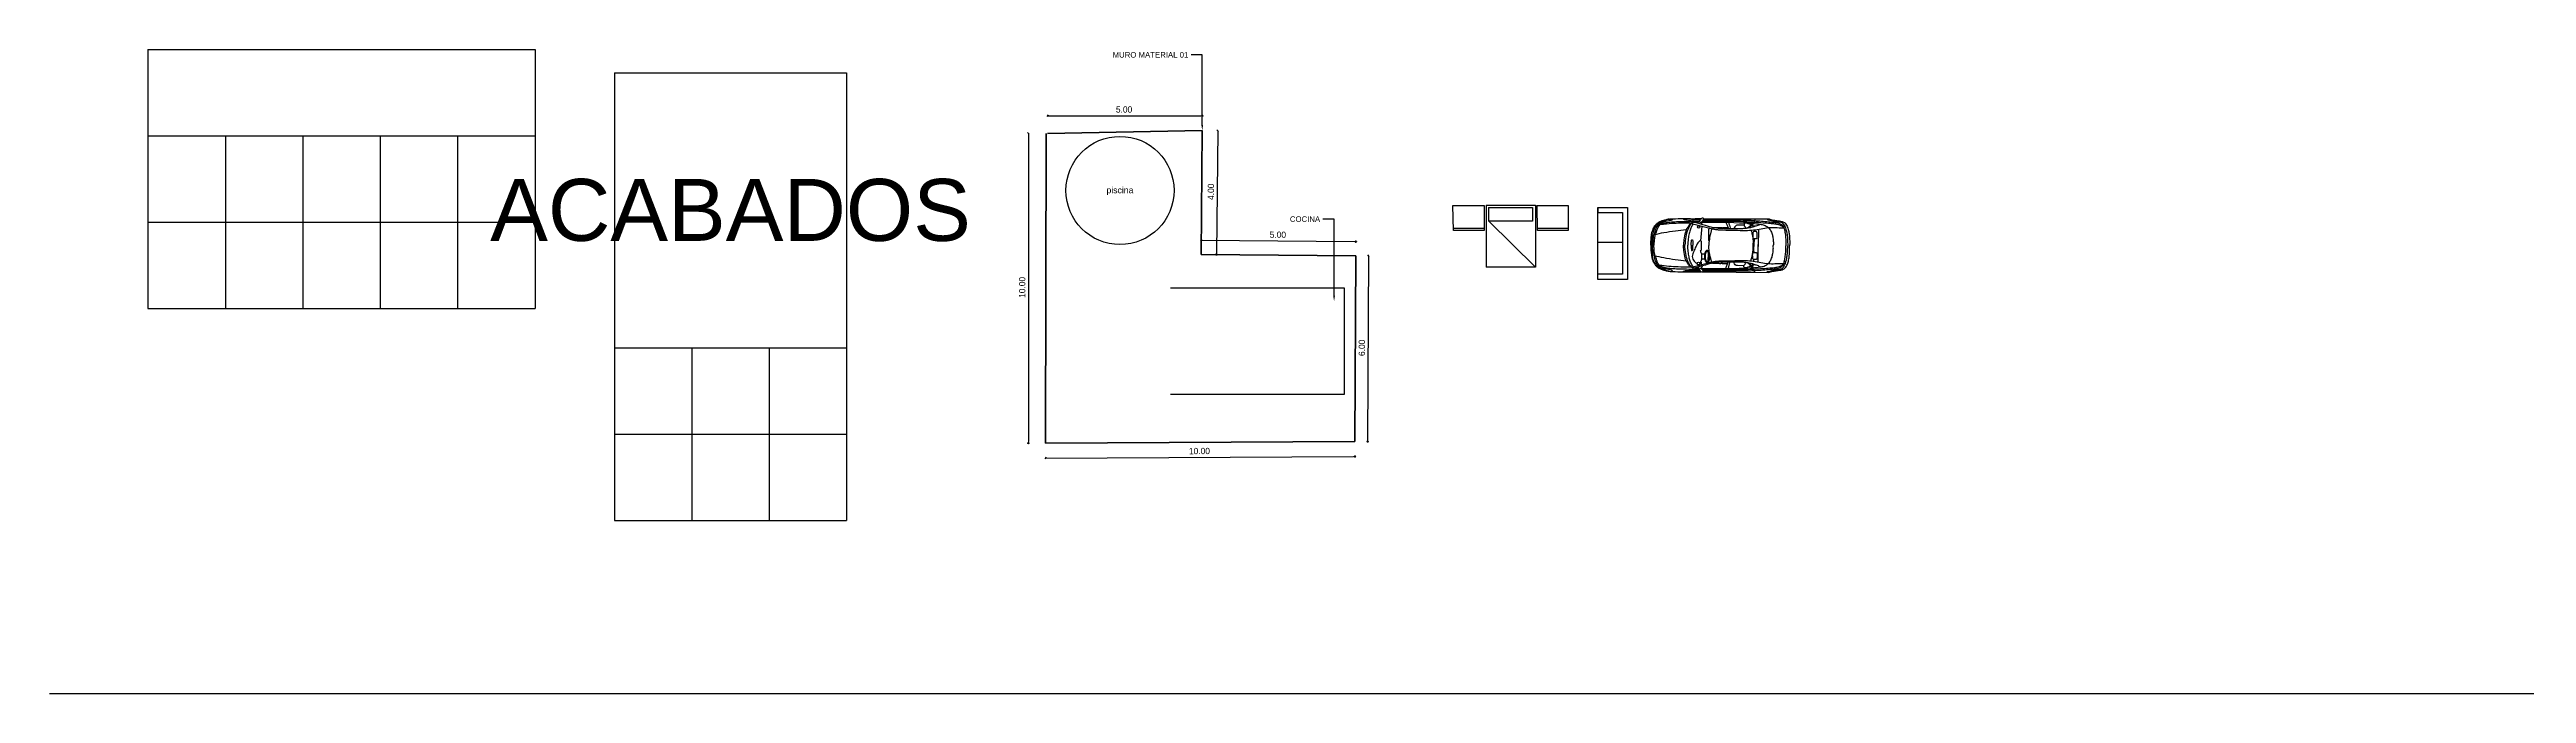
# Model space of a CAD drawing. Header units: inches. Extents: x -13 to 147, y 25 to 81.
# Drawn here: x -12.5 to 67.5, y 25.1 to 45.8 of the extents above; entities that cross this region are included whole.
import ezdxf
from ezdxf import colors
from ezdxf.entities.mleader import LeaderData, LeaderLine
from ezdxf.math import Vec2, Vec3

# ---------------------------------------------------------------- set-up
doc = ezdxf.new("R2010")
doc.units = ezdxf.units.IN
doc.header["$MEASUREMENT"] = 0
doc.layers.get('Defpoints').update_dxf_attribs({"color": 170})
for name, color, linetype, lineweight in [('cotas', 7, 'Continuous', 5), ('elementos', 200, 'Continuous', 25), ('muebles', 31, 'Continuous', 25), ('muros', 1, 'Continuous', 53), ('texto', 150, 'Continuous', 9)]:
    doc.layers.add(name, color=color, linetype=linetype, lineweight=lineweight)
doc.styles.get("Standard").update_dxf_attribs({"font": 'arial.ttf', "height": 2})
doc.styles.add('STYLE1', font='')
doc.styles.get('STYLE1').set_extended_font_data('Encino Caps')
doc.dimstyles.new('Copia de COTAS', dxfattribs={"dimtxt": 0.203, "dimasz": 0.05, "dimexe": 0.18, "dimexo": 0.1, "dimgap": 0.1, "dimtad": 1, "dimzin": 1, "dimdsep": 46, "dimtxsty": 'STYLE1', "dimblk1": 'OBLIQUE', "dimblk2": 'ORIGIN', "dimsah": 1, "dimcen": 0.09, "dimse1": 1, "dimse2": 1, "dimclrd": 256, "dimclre": 256, "dimclrt": 7, "dimadec": 0, "dimazin": 0, "dimtfac": 1, "dimtmove": 2, "dimatfit": 3, "dimldrblk": 'ORIGIN', "dimfxl": 1, "dimtolj": 1, "dimtzin": 1, "dimarcsym": 0})

# ---------------------------------------------------------------- blocks, each defined once
blk = doc.blocks.new('_Oblique')
at = {"color": 0, "linetype": 'ByBlock', "lineweight": -2}
blk.add_line((-0.5, -0.5), (0.5, 0.5), dxfattribs=at)
blk = doc.blocks.new('_ORIGIN')
at = {"color": 0, "linetype": 'ByBlock'}
blk.add_line((0, 0), (-1, 0), dxfattribs=at)
blk.add_circle((0, 0), 0.5, dxfattribs=at)
blk = doc.blocks.new('*D15')
at = {"layer": 'cotas', "lineweight": -2, "transparency": 16777216}
blk.add_line((19.713, 43.71), (24.662, 43.71), dxfattribs=at)
at = {"layer": 'Defpoints', "color": 0, "transparency": 16777216}
for p in [(24.712, 43.71), (24.712, 43.233), (19.713, 43.142)]:
    blk.add_point(p, dxfattribs=at)
at = {"layer": 'cotas', "lineweight": -2, "transparency": 16777216, "xscale": 0.05, "yscale": 0.05, "zscale": 0.05, "rotation": 180}
blk.add_blockref('_Oblique', (19.713, 43.71), dxfattribs=at)
at = {"layer": 'cotas', "lineweight": -2, "transparency": 16777216, "xscale": 0.05, "yscale": 0.05, "zscale": 0.05}
blk.add_blockref('_ORIGIN', (24.712, 43.71), dxfattribs=at)
at = {"layer": 'cotas', "color": 7, "transparency": 16777216, "insert": (22.187, 43.912), "char_height": 0.203, "attachment_point": 5, "style": 'STYLE1'}
blk.add_mtext('\\A1;5.00', dxfattribs=at)
blk = doc.blocks.new('*D17')
at = {"layer": 'cotas', "lineweight": -2, "transparency": 16777216}
blk.add_line((19.647, 32.655), (29.597, 32.704), dxfattribs=at)
at = {"layer": 'Defpoints', "color": 0, "transparency": 16777216}
for p in [(19.644, 33.141), (29.644, 33.19), (29.647, 32.705)]:
    blk.add_point(p, dxfattribs=at)
at = {"layer": 'cotas', "lineweight": -2, "transparency": 16777216, "xscale": 0.05, "yscale": 0.05, "zscale": 0.05}
for name, p, rotation in [('_Oblique', (19.647, 32.655), 180.2830929459593), ('_ORIGIN', (29.647, 32.705), 0.283092945959258)]:
    blk.add_blockref(name, p, dxfattribs=dict(at, rotation=rotation))
at = {"layer": 'cotas', "color": 7, "transparency": 16777216, "insert": (24.621, 32.881), "char_height": 0.203, "attachment_point": 5, "rotation": 0.28309, "style": 'STYLE1'}
blk.add_mtext('\\A1;10.00', dxfattribs=at)
blk = doc.blocks.new('*D18')
at = {"layer": 'cotas', "lineweight": -2, "transparency": 16777216}
blk.add_line((30.083, 39.188), (30.054, 33.238), dxfattribs=at)
at = {"layer": 'Defpoints', "color": 0, "transparency": 16777216}
for p in [(29.673, 39.19), (29.644, 33.19), (30.054, 33.188)]:
    blk.add_point(p, dxfattribs=at)
at = {"layer": 'cotas', "lineweight": -2, "transparency": 16777216, "xscale": 0.05, "yscale": 0.05, "zscale": 0.05}
for name, p, rotation in [('_Oblique', (30.083, 39.188), 89.72365116428212), ('_ORIGIN', (30.054, 33.188), 269.7236511642821)]:
    blk.add_blockref(name, p, dxfattribs=dict(at, rotation=rotation))
at = {"layer": 'cotas', "color": 7, "transparency": 16777216, "insert": (29.867, 36.214), "char_height": 0.203, "attachment_point": 5, "rotation": 89.72365, "style": 'STYLE1'}
blk.add_mtext('\\A1;6.00', dxfattribs=at)
blk = doc.blocks.new('*D19')
at = {"layer": 'cotas', "lineweight": -2, "transparency": 16777216}
blk.add_line((24.677, 39.687), (29.627, 39.644), dxfattribs=at)
at = {"layer": 'Defpoints', "color": 0, "transparency": 16777216}
for p in [(24.673, 39.233), (29.677, 39.644), (29.673, 39.19)]:
    blk.add_point(p, dxfattribs=at)
at = {"layer": 'cotas', "lineweight": -2, "transparency": 16777216, "xscale": 0.05, "yscale": 0.05, "zscale": 0.05}
for name, p, rotation in [('_Oblique', (24.677, 39.687), 179.5121679361006), ('_ORIGIN', (29.677, 39.644), 359.5121679361006)]:
    blk.add_blockref(name, p, dxfattribs=dict(at, rotation=rotation))
at = {"layer": 'cotas', "color": 7, "transparency": 16777216, "insert": (27.154, 39.867), "char_height": 0.203, "attachment_point": 5, "rotation": 359.51217, "style": 'STYLE1'}
blk.add_mtext('\\A1;5.00', dxfattribs=at)
blk = doc.blocks.new('*D20')
at = {"layer": 'cotas', "lineweight": -2, "transparency": 16777216}
blk.add_line((25.211, 43.228), (25.173, 39.278), dxfattribs=at)
at = {"layer": 'Defpoints', "color": 0, "transparency": 16777216}
for p in [(24.712, 43.233), (24.673, 39.233), (25.173, 39.228)]:
    blk.add_point(p, dxfattribs=at)
at = {"layer": 'cotas', "lineweight": -2, "transparency": 16777216, "xscale": 0.05, "yscale": 0.05, "zscale": 0.05}
for name, p, rotation in [('_Oblique', (25.211, 43.228), 89.44861650542174), ('_ORIGIN', (25.173, 39.228), 269.4486165054217)]:
    blk.add_blockref(name, p, dxfattribs=dict(at, rotation=rotation))
at = {"layer": 'cotas', "color": 7, "transparency": 16777216, "insert": (24.991, 41.255), "char_height": 0.203, "attachment_point": 5, "rotation": 89.44862, "style": 'STYLE1'}
blk.add_mtext('\\A1;4.00', dxfattribs=at)
blk = doc.blocks.new('*D21')
at = {"layer": 'cotas', "lineweight": -2, "transparency": 16777216}
blk.add_line((19.097, 43.141), (19.097, 33.191), dxfattribs=at)
at = {"layer": 'Defpoints', "color": 0, "transparency": 16777216}
for p in [(19.667, 43.141), (19.097, 33.141), (19.644, 33.141)]:
    blk.add_point(p, dxfattribs=at)
at = {"layer": 'cotas', "lineweight": -2, "transparency": 16777216, "xscale": 0.05, "yscale": 0.05, "zscale": 0.05}
for name, p, rotation in [('_Oblique', (19.097, 43.141), 90), ('_ORIGIN', (19.097, 33.141), 270)]:
    blk.add_blockref(name, p, dxfattribs=dict(at, rotation=rotation))
at = {"layer": 'cotas', "color": 7, "transparency": 16777216, "insert": (18.896, 38.166), "char_height": 0.203, "attachment_point": 5, "rotation": 90, "style": 'STYLE1'}
blk.add_mtext('\\A1;10.00', dxfattribs=at)
blk = doc.blocks.new('_vh-01')
for p, q in [((-2.459, -12.791), (-2.424, -12.792)), ((-2.446, -12.805), (-2.459, -12.791)), ((-2.424, -12.792), (-2.369, -12.691)), ((-2.402, -12.772), (-1.389, -12.773)), ((-2.384, -12.724), (-1.099, -12.734)), ((-2.369, -12.691), (-0.266, -12.695)), ((-2.767, -12.842), (-2.175, -13)), ((-2.441, -12.934), (-2.477, -13.403)), ((-2.461, -13.417), (-2.456, -13.704)), ((-2.425, -12.875), (-2.446, -12.805)), ((-2.446, -12.805), (-1.581, -12.809)), ((-1.773, -12.973), (-1.584, -12.971)), ((-1.581, -12.809), (-1.223, -12.822)), ((-1.078, -12.904), (-1.277, -12.904)), ((-0.616, -14.087), (-0.613, -13.529)), ((-0.611, -13.032), (-0.614, -13.59)), ((0.23, -13.039), (0.292, -13.067)), ((-2.774, -14.255), (-2.181, -14.103)), ((-2.453, -14.295), (-2.467, -14.309)), ((-2.467, -14.309), (-2.432, -14.309)), ((-2.431, -14.225), (-2.453, -14.295)), ((-2.453, -14.295), (-1.588, -14.3)), ((-2.344, -14.003), (-2.441, -14.003)), ((-2.349, -13.839), (-2.44, -13.837)), ((-2.432, -14.309), (-2.378, -14.41)), ((-2.41, -14.329), (-1.397, -14.337)), ((-2.392, -14.376), (-1.107, -14.379)), ((-1.779, -14.134), (-1.59, -14.138)), ((-1.588, -14.3), (-1.23, -14.29)), ((-1.084, -14.21), (-1.283, -14.208)), ((0.225, -14.088), (0.287, -14.061)), ((-2.378, -14.41), (-0.275, -14.428))]:
    blk.add_line(p, q)
for centre in [(-2.539, -12.96), (-2.545, -14.139)]:
    blk.add_ellipse(centre, major_axis=(0.0002, 0.0429), ratio=0.983266, start_param=4.712389, end_param=10.995574)
for points, knots in [([(-4.088, -13.542), (-4.088, -13.487), (-4.071, -13.327), (-4.06, -13.106), (-3.964, -12.939), (-3.895, -12.847), (-3.811, -12.793), (-3.714, -12.751), (-3.601, -12.723), (-3.522, -12.703), (-3.479, -12.702)], [0, 0, 0, 0, 0.16039, 0.479033, 0.632967, 0.722015, 0.817474, 0.927562, 1.03733, 1.167094, 1.167094, 1.167094, 1.167094]), ([(-3.773, -12.779), (-3.802, -12.803), (-3.854, -12.846), (-3.936, -12.93), (-4.001, -13.054), (-4.026, -13.196), (-4.054, -13.361), (-4.062, -13.47), (-4.063, -13.542)], [0, 0, 0, 0, 0.1095129, 0.2035347, 0.3452507, 0.5161382, 0.6275464, 0.8383798, 0.8383798, 0.8383798, 0.8383798]), ([(-3.479, -12.702), (-3.538, -12.703), (-3.635, -12.753), (-3.763, -12.806), (-3.859, -12.895), (-3.938, -13.025), (-3.964, -13.141), (-3.973, -13.207)], [0, 0, 0, 0, 0.1772572, 0.3124951, 0.4151678, 0.5597243, 0.7575412, 0.7575412, 0.7575412, 0.7575412]), ([(-3.657, -12.761), (-3.656, -12.771), (-3.657, -12.792), (-3.684, -12.801), (-3.716, -12.823), (-3.756, -12.852), (-3.813, -12.893), (-3.848, -12.964), (-3.889, -13.039), (-3.902, -13.101), (-3.916, -13.136), (-3.929, -13.162), (-3.953, -13.171), (-3.968, -13.173)], [0, 0, 0, 0, 0.0304541, 0.0502818, 0.0786089, 0.1479133, 0.1986294, 0.2831705, 0.3780326, 0.4523267, 0.4667809, 0.4902599, 0.5347198, 0.5347198, 0.5347198, 0.5347198]), ([(-3.761, -12.859), (-3.74, -12.845), (-3.684, -12.832), (-3.568, -12.811), (-3.404, -12.793), (-3.199, -12.784), (-2.967, -12.779), (-2.738, -12.778), (-2.579, -12.778), (-2.51, -12.777)], [0, 0, 0, 0, 0.076148, 0.165903, 0.355672, 0.569871, 0.782325, 1.050047, 1.257936, 1.257936, 1.257936, 1.257936]), ([(-3.361, -12.692), (-3.363, -12.704), (-3.389, -12.729), (-3.441, -12.747), (-3.51, -12.763), (-3.576, -12.771), (-3.629, -12.783), (-3.655, -12.79), (-3.667, -12.793)], [0, 0, 0, 0, 0.034703, 0.0959761, 0.1659336, 0.2471559, 0.2929944, 0.3295918, 0.3295918, 0.3295918, 0.3295918]), ([(-3.479, -12.702), (-3.442, -12.695), (-3.295, -12.69), (-3.044, -12.688), (-2.739, -12.692), (-2.542, -12.69), (-2.45, -12.69)], [0, 0, 0, 0, 0.114897, 0.437061, 0.754269, 1.029686, 1.029686, 1.029686, 1.029686]), ([(-3.04, -12.691), (-3.035, -12.703), (-3.003, -12.716), (-2.945, -12.733), (-2.846, -12.736), (-2.689, -12.731), (-2.562, -12.73), (-2.482, -12.731)], [0, 0, 0, 0, 0.0364992, 0.0923739, 0.1867837, 0.3273982, 0.5667068, 0.5667068, 0.5667068, 0.5667068]), ([(-2.727, -12.69), (-2.727, -12.709), (-2.724, -12.743), (-2.72, -12.792), (-2.701, -12.809), (-2.693, -12.815)], [0, 0, 0, 0, 1.462159, 2.651105, 3.386321, 3.386321, 3.386321, 3.386321]), ([(-2.51, -12.777), (-2.511, -12.785), (-2.51, -12.801), (-2.524, -12.804), (-2.529, -12.805)], [0, 0, 0, 0, 0.02274132, 0.03717479, 0.03717479, 0.03717479, 0.03717479]), ([(-2.369, -12.691), (-2.376, -12.686), (-2.4, -12.671), (-2.455, -12.682), (-2.478, -12.732), (-2.522, -12.771), (-2.49, -12.813), (-2.456, -12.815), (-2.446, -12.805)], [0, 0, 0, 0, 0.024864, 0.0846267, 0.1362471, 0.1900683, 0.2245199, 0.2681841, 0.2681841, 0.2681841, 0.2681841]), ([(-1.669, -12.692), (-1.659, -12.704), (-1.637, -12.729), (-1.623, -12.77), (-1.616, -12.799), (-1.616, -12.812)], [1.808086, 1.808086, 1.808086, 1.808086, 2.918874, 4.131288, 5.10151, 5.10151, 5.10151, 5.10151]), ([(-1.389, -12.773), (-1.254, -12.774), (-1.043, -12.779), (-0.733, -12.801), (-0.557, -12.81), (-0.458, -12.821)], [0, 0, 0, 0, 0.4042759, 0.6333827, 0.9326252, 0.9326252, 0.9326252, 0.9326252]), ([(-1.099, -12.734), (-1.033, -12.735), (-0.912, -12.74), (-0.716, -12.755), (-0.509, -12.769), (-0.296, -12.791), (-0.116, -12.807), (0.02, -12.819), (0.119, -12.858), (0.187, -12.917), (0.215, -12.985), (0.256, -13.132), (0.275, -13.326), (0.28, -13.5), (0.279, -13.564)], [0, 0, 0, 0, 0.198873, 0.363323, 0.587433, 0.823543, 1.004622, 1.129816, 1.230113, 1.320655, 1.388577, 1.443334, 1.771447, 1.958652, 1.958652, 1.958652, 1.958652]), ([(-0.727, -12.693), (-0.729, -12.713), (-0.723, -12.754), (-0.76, -12.8), (-0.829, -12.887), (-0.898, -12.955), (-0.96, -12.999)], [0, 0, 0, 0, 0.0597371, 0.1139981, 0.1672498, 0.3938869, 0.3938869, 0.3938869, 0.3938869]), ([(-0.338, -12.697), (-0.335, -12.704), (-0.32, -12.717), (-0.272, -12.736), (-0.189, -12.748), (-0.081, -12.772), (0.024, -12.787), (0.112, -12.798), (0.174, -12.833), (0.217, -12.887), (0.255, -12.953), (0.28, -13.03), (0.304, -13.113), (0.312, -13.17), (0.316, -13.202)], [0, 0, 0, 0, 0.0219205, 0.0572122, 0.1522539, 0.2718866, 0.3894011, 0.4710097, 0.5346344, 0.5986698, 0.6733118, 0.758696, 0.8351341, 0.9293726, 0.9293726, 0.9293726, 0.9293726]), ([(-0.266, -12.695), (-0.251, -12.705), (-0.201, -12.717), (-0.111, -12.74), (0.001, -12.755), (0.11, -12.774), (0.197, -12.792), (0.26, -12.839), (0.305, -12.897), (0.342, -12.989), (0.372, -13.101), (0.389, -13.204), (0.392, -13.263), (0.393, -13.276)], [0, 0, 0, 0, 0.056668, 0.14946, 0.28161, 0.392935, 0.481686, 0.542967, 0.622845, 0.69797, 0.833643, 0.965665, 1.00577, 1.00577, 1.00577, 1.00577]), ([(-4.088, -13.542), (-4.088, -13.596), (-4.073, -13.757), (-4.065, -13.978), (-3.97, -14.145), (-3.902, -14.238), (-3.818, -14.293), (-3.722, -14.337), (-3.609, -14.366), (-3.531, -14.386), (-3.488, -14.387)], [0, 0, 0, 0, 0.16039, 0.479033, 0.632967, 0.722015, 0.817474, 0.927562, 1.03733, 1.167094, 1.167094, 1.167094, 1.167094]), ([(-3.781, -14.307), (-3.809, -14.284), (-3.861, -14.239), (-3.942, -14.155), (-4.006, -14.03), (-4.03, -13.888), (-4.056, -13.723), (-4.063, -13.613), (-4.063, -13.542)], [0, 0, 0, 0, 0.1095129, 0.2035347, 0.3452507, 0.5161382, 0.6275464, 0.8383798, 0.8383798, 0.8383798, 0.8383798]), ([(-3.973, -13.207), (-3.983, -13.209), (-4.003, -13.228), (-4.01, -13.293), (-4.019, -13.398), (-4.034, -13.49), (-4.035, -13.542)], [0, 0, 0, 0, 0.0314754, 0.0702057, 0.1915753, 0.3439346, 0.3439346, 0.3439346, 0.3439346]), ([(-3.976, -13.878), (-3.986, -13.876), (-4.006, -13.856), (-4.013, -13.791), (-4.02, -13.686), (-4.035, -13.594), (-4.035, -13.542)], [0, 0, 0, 0, 0.0314754, 0.0702057, 0.1915753, 0.3439346, 0.3439346, 0.3439346, 0.3439346]), ([(-3.951, -13.203), (-3.947, -13.204), (-3.948, -13.223), (-3.954, -13.247), (-3.968, -13.304), (-3.971, -13.357), (-3.978, -13.441), (-3.985, -13.496), (-3.986, -13.542)], [0, 0, 0, 0, 0.0114788, 0.0403472, 0.0875838, 0.1755608, 0.1991501, 0.3369659, 0.3369659, 0.3369659, 0.3369659]), ([(-3.954, -13.882), (-3.951, -13.881), (-3.951, -13.862), (-3.957, -13.837), (-3.97, -13.781), (-3.973, -13.728), (-3.979, -13.643), (-3.986, -13.589), (-3.986, -13.542)], [0, 0, 0, 0, 0.0114788, 0.0403472, 0.0875838, 0.1755608, 0.1991501, 0.3369659, 0.3369659, 0.3369659, 0.3369659]), ([(-3.973, -13.207), (-3.871, -13.178), (-3.643, -13.133), (-3.298, -13.08), (-3.056, -13.05), (-2.939, -13.042)], [0, 0, 0, 0, 0.317374, 0.69576, 1.04714, 1.04714, 1.04714, 1.04714]), ([(-2.767, -12.842), (-2.857, -12.835), (-3.048, -12.836), (-3.343, -12.846), (-3.598, -12.864), (-3.751, -12.883), (-3.801, -12.888)], [0, 0, 0, 0, 0.269375, 0.574535, 0.885339, 1.036319, 1.036319, 1.036319, 1.036319]), ([(-2.529, -12.805), (-2.556, -12.805), (-2.612, -12.802), (-2.692, -12.813), (-2.766, -12.831), (-2.835, -12.876), (-2.884, -12.955), (-2.943, -13.035), (-2.981, -13.18), (-3.011, -13.348), (-3.031, -13.488), (-3.032, -13.547)], [0, 0, 0, 0, 0.082256, 0.165174, 0.241383, 0.30939, 0.405348, 0.511507, 0.603349, 0.843635, 1.017671, 1.017671, 1.017671, 1.017671]), ([(-2.537, -14.294), (-2.564, -14.294), (-2.619, -14.296), (-2.699, -14.284), (-2.773, -14.266), (-2.842, -14.22), (-2.89, -14.141), (-2.948, -14.06), (-2.985, -13.914), (-3.013, -13.746), (-3.032, -13.606), (-3.032, -13.547)], [0, 0, 0, 0, 0.082256, 0.165174, 0.241383, 0.30939, 0.405348, 0.511507, 0.603349, 0.843635, 1.017671, 1.017671, 1.017671, 1.017671]), ([(-2.774, -14.255), (-2.795, -14.23), (-2.843, -14.169), (-2.913, -14.025), (-2.965, -13.811), (-2.983, -13.639), (-2.982, -13.547)], [0, 0, 0, 0, 0.0947759, 0.2311242, 0.4700259, 0.7400315, 0.7400315, 0.7400315, 0.7400315]), ([(-2.767, -12.842), (-2.788, -12.866), (-2.837, -12.927), (-2.908, -13.071), (-2.962, -13.283), (-2.982, -13.456), (-2.982, -13.547)], [0, 0, 0, 0, 0.0947759, 0.2311242, 0.4700259, 0.7400315, 0.7400315, 0.7400315, 0.7400315]), ([(-2.719, -14.238), (-2.734, -14.22), (-2.769, -14.165), (-2.814, -14.061), (-2.857, -13.919), (-2.878, -13.744), (-2.892, -13.617), (-2.891, -13.548)], [0, 0, 0, 0, 0.0708922, 0.1925846, 0.3348457, 0.5072814, 0.7109928, 0.7109928, 0.7109928, 0.7109928]), ([(-2.712, -12.859), (-2.727, -12.877), (-2.763, -12.932), (-2.808, -13.036), (-2.853, -13.177), (-2.876, -13.352), (-2.891, -13.479), (-2.891, -13.548)], [0, 0, 0, 0, 0.0708922, 0.1925846, 0.3348457, 0.5072814, 0.7109928, 0.7109928, 0.7109928, 0.7109928]), ([(-2.777, -13.548), (-2.777, -13.519), (-2.778, -13.471), (-2.772, -13.42), (-2.773, -13.382), (-2.755, -13.377), (-2.741, -13.378), (-2.73, -13.393), (-2.728, -13.452), (-2.726, -13.504), (-2.725, -13.549)], [0, 0, 0, 0, 0.0857277, 0.1381048, 0.1641986, 0.1769751, 0.1890325, 0.2028129, 0.2286049, 0.3592554, 0.3592554, 0.3592554, 0.3592554]), ([(-2.777, -13.548), (-2.777, -13.577), (-2.779, -13.626), (-2.774, -13.677), (-2.775, -13.714), (-2.757, -13.72), (-2.743, -13.719), (-2.732, -13.704), (-2.729, -13.645), (-2.727, -13.593), (-2.725, -13.549)], [0, 0, 0, 0, 0.0857277, 0.1381048, 0.1641986, 0.1769751, 0.1890325, 0.2028129, 0.2286049, 0.3592554, 0.3592554, 0.3592554, 0.3592554]), ([(-2.461, -13.417), (-2.464, -13.41), (-2.484, -13.394), (-2.528, -13.428), (-2.565, -13.471), (-2.608, -13.544), (-2.658, -13.648), (-2.704, -13.764), (-2.746, -13.871), (-2.747, -13.96), (-2.71, -14.035), (-2.662, -14.092), (-2.611, -14.128), (-2.581, -14.165), (-2.566, -14.19), (-2.563, -14.201)], [0, 0, 0, 0, 0.527288, 1.647451, 3.487558, 5.099073, 7.968657, 12.238313, 14.475187, 16.613757, 18.744202, 20.639343, 22.223389, 23.452731, 24.286529, 24.286529, 24.286529, 24.286529]), ([(-0.549, -12.87), (-0.565, -12.882), (-0.6, -12.907), (-0.677, -12.921), (-0.762, -12.959), (-0.877, -12.986), (-1.013, -13.008), (-1.218, -13.025), (-1.459, -13.016), (-1.689, -13.016), (-1.884, -13.009), (-2.084, -12.987), (-2.353, -12.898), (-2.556, -12.844), (-2.677, -12.812)], [0, 0, 0, 0, 0.05975, 0.126928, 0.230034, 0.336675, 0.482225, 0.641324, 0.954906, 1.203173, 1.330375, 1.542773, 1.802261, 2.175545, 2.175545, 2.175545, 2.175545]), ([(-2.187, -12.999), (-2.196, -13.004), (-2.214, -13.027), (-2.229, -13.079), (-2.218, -13.191), (-2.222, -13.292), (-2.224, -13.386), (-2.21, -13.402), (-2.203, -13.409)], [0, 0, 0, 0, 0.842998, 2.122875, 3.997599, 9.174838, 10.012722, 10.751336, 10.751336, 10.751336, 10.751336]), ([(-2.116, -13.018), (-2.125, -13.055), (-2.159, -13.166), (-2.196, -13.346), (-2.213, -13.492), (-2.214, -13.56)], [0, 0, 0, 0, 0.1139079, 0.3411539, 0.543502, 0.543502, 0.543502, 0.543502]), ([(-2.121, -14.086), (-2.13, -14.048), (-2.163, -13.937), (-2.196, -13.762), (-2.214, -13.623), (-2.214, -13.56)], [0, 0, 0, 0, 0.1139079, 0.3411539, 0.5260188, 0.5260188, 0.5260188, 0.5260188]), ([(-2.175, -13), (-2.152, -13.006), (-2.09, -13.018), (-1.991, -13.04), (-1.874, -13.049), (-1.667, -13.06), (-1.381, -13.062), (-1.053, -13.076), (-0.769, -13.061), (-0.527, -13.017), (-0.296, -12.973), (-0.056, -12.983), (0.111, -12.981), (0.208, -12.989), (0.216, -12.989)], [0, 0, 0, 0, 0.073325, 0.188896, 0.303039, 0.425821, 0.811242, 1.159737, 1.41058, 1.660623, 1.899627, 2.11145, 2.377727, 2.401703, 2.401703, 2.401703, 2.401703]), ([(-2.088, -12.975), (-2.045, -12.971), (-1.958, -12.974), (-1.865, -12.972), (-1.798, -12.97), (-1.779, -12.992), (-1.772, -13.007), (-1.769, -13.013)], [0, 0, 0, 0, 3.267856, 6.568708, 7.399663, 8.099385, 8.621705, 8.621705, 8.621705, 8.621705]), ([(-1.66, -12.809), (-1.643, -12.838), (-1.621, -12.909), (-1.59, -12.977), (-1.584, -13.017)], [0, 0, 0, 0, 0.1000351, 0.2184418, 0.2184418, 0.2184418, 0.2184418]), ([(-1.577, -12.809), (-1.563, -12.84), (-1.548, -12.901), (-1.525, -12.97), (-1.522, -13.007), (-1.521, -13.017)], [0, 0, 0, 0, 2.528586, 4.711885, 5.408215, 5.408215, 5.408215, 5.408215]), ([(-1.277, -12.904), (-1.293, -12.904), (-1.333, -12.909), (-1.374, -12.956), (-1.395, -12.998), (-1.395, -13.019)], [0, 0, 0, 0, 0.0486628, 0.1144515, 0.1777721, 0.1777721, 0.1777721, 0.1777721]), ([(-1.223, -12.822), (-1.163, -12.823), (-1.037, -12.83), (-0.893, -12.829), (-0.728, -12.848), (-0.586, -12.862), (-0.461, -12.884), (-0.421, -12.9)], [0, 0, 0, 0, 0.1783018, 0.3787173, 0.431954, 0.6762374, 0.8077184, 0.8077184, 0.8077184, 0.8077184]), ([(-1.107, -14.379), (-1.041, -14.379), (-0.92, -14.376), (-0.725, -14.363), (-0.517, -14.351), (-0.304, -14.331), (-0.124, -14.317), (0.012, -14.306), (0.112, -14.268), (0.181, -14.209), (0.21, -14.142), (0.252, -13.996), (0.273, -13.802), (0.279, -13.627), (0.279, -13.564)], [0, 0, 0, 0, 0.198873, 0.363323, 0.587433, 0.823543, 1.004622, 1.129816, 1.230113, 1.320655, 1.388577, 1.443334, 1.771447, 1.958652, 1.958652, 1.958652, 1.958652]), ([(-0.837, -12.886), (-0.858, -12.881), (-0.908, -12.869), (-0.971, -12.838), (-1.032, -12.825), (-1.074, -12.852), (-1.074, -12.885), (-1.074, -12.914), (-1.051, -12.93), (-1.032, -12.965), (-1.006, -12.987), (-1.001, -13.006)], [0, 0, 0, 0, 0.0655106, 0.1550445, 0.2094604, 0.2438604, 0.287164, 0.3001388, 0.3275984, 0.3616951, 0.4200969, 0.4200969, 0.4200969, 0.4200969]), ([(-0.765, -12.845), (-0.781, -12.864), (-0.828, -12.915), (-0.878, -12.964), (-0.914, -12.992)], [0, 0, 0, 0, 1.868162, 5.271297, 5.271297, 5.271297, 5.271297]), ([(-0.859, -14.053), (-0.85, -14.041), (-0.837, -14.001), (-0.818, -13.926), (-0.791, -13.813), (-0.778, -13.66), (-0.777, -13.543), (-0.776, -13.479)], [0, 0, 0, 0, 0.0451009, 0.1211996, 0.2308505, 0.385263, 0.5739042, 0.5739042, 0.5739042, 0.5739042]), ([(-0.854, -13.063), (-0.845, -13.075), (-0.833, -13.116), (-0.814, -13.191), (-0.789, -13.304), (-0.777, -13.457), (-0.777, -13.574), (-0.777, -13.638)], [0, 0, 0, 0, 0.0451009, 0.1211996, 0.2308505, 0.385263, 0.5739042, 0.5739042, 0.5739042, 0.5739042]), ([(-0.713, -12.937), (-0.73, -12.935), (-0.769, -12.937), (-0.793, -12.906), (-0.809, -12.899)], [0, 0, 0, 0, 0.0535488, 0.1060573, 0.1060573, 0.1060573, 0.1060573]), ([(-0.809, -12.899), (-0.797, -12.903), (-0.785, -12.927), (-0.777, -12.949), (-0.773, -12.959)], [0, 0, 0, 0, 0.983949, 1.771691, 1.771691, 1.771691, 1.771691]), ([(-0.792, -13.257), (-0.792, -13.224), (-0.786, -13.182), (-0.788, -13.128), (-0.759, -13.103), (-0.722, -13.111), (-0.686, -13.103), (-0.664, -13.117), (-0.655, -13.135), (-0.647, -13.198), (-0.647, -13.258), (-0.652, -13.32), (-0.668, -13.33), (-0.691, -13.334), (-0.724, -13.331), (-0.756, -13.335), (-0.788, -13.324), (-0.789, -13.292), (-0.792, -13.271), (-0.792, -13.257)], [0, 0, 0, 0, 0.0969044, 0.1295913, 0.1506192, 0.1985921, 0.2360698, 0.2557908, 0.2719711, 0.2929882, 0.44406, 0.4519132, 0.4720918, 0.4918599, 0.5228758, 0.5707096, 0.5892096, 0.6145759, 0.654681, 0.654681, 0.654681, 0.654681]), ([(-0.748, -13.333), (-0.748, -13.337), (-0.751, -13.421), (-0.755, -13.506), (-0.758, -13.586)], [11.235438, 11.235438, 11.235438, 11.235438, 11.552536, 17.586883, 17.586883, 17.586883, 17.586883]), ([(-0.75, -13.784), (-0.75, -13.78), (-0.752, -13.696), (-0.755, -13.612), (-0.758, -13.531)], [11.235438, 11.235438, 11.235438, 11.235438, 11.552536, 17.586883, 17.586883, 17.586883, 17.586883]), ([(-0.458, -12.821), (-0.382, -12.825), (-0.258, -12.838), (-0.093, -12.852), (0.027, -12.874), (0.128, -12.914), (0.206, -12.949), (0.216, -12.989)], [0, 0, 0, 0, 0.2277977, 0.3719478, 0.4996814, 0.5863441, 0.709615, 0.709615, 0.709615, 0.709615]), ([(-0.421, -12.9), (-0.398, -12.908), (-0.35, -12.932), (-0.268, -12.99), (-0.202, -13.092), (-0.161, -13.195), (-0.149, -13.258), (-0.146, -13.277)], [0, 0, 0, 0, 0.0720749, 0.1581284, 0.2958089, 0.4262456, 0.4842292, 0.4842292, 0.4842292, 0.4842292]), ([(-0.149, -13.846), (-0.139, -13.799), (-0.124, -13.705), (-0.128, -13.609), (-0.128, -13.562)], [0, 0, 0, 0, 0.140379, 0.2808468, 0.2808468, 0.2808468, 0.2808468]), ([(-0.146, -13.277), (-0.137, -13.324), (-0.123, -13.419), (-0.127, -13.514), (-0.128, -13.562)], [0, 0, 0, 0, 0.140379, 0.2808468, 0.2808468, 0.2808468, 0.2808468]), ([(0.312, -13.926), (0.322, -13.876), (0.333, -13.756), (0.336, -13.637), (0.336, -13.569)], [0, 0, 0, 0, 0.1502861, 0.3522699, 0.3522699, 0.3522699, 0.3522699]), ([(0.316, -13.202), (0.325, -13.252), (0.335, -13.372), (0.336, -13.491), (0.336, -13.559)], [0, 0, 0, 0, 0.1502861, 0.3522699, 0.3522699, 0.3522699, 0.3522699]), ([(-3.976, -13.878), (-3.875, -13.908), (-3.647, -13.956), (-3.302, -14.011), (-3.061, -14.044), (-2.944, -14.053)], [0, 0, 0, 0, 0.317374, 0.69576, 1.04714, 1.04714, 1.04714, 1.04714]), ([(-3.488, -14.387), (-3.547, -14.386), (-3.643, -14.335), (-3.771, -14.281), (-3.866, -14.191), (-3.943, -14.06), (-3.968, -13.944), (-3.976, -13.878)], [0, 0, 0, 0, 0.1772572, 0.3124951, 0.4151678, 0.5597243, 0.7575412, 0.7575412, 0.7575412, 0.7575412]), ([(-3.665, -14.327), (-3.663, -14.317), (-3.665, -14.296), (-3.692, -14.287), (-3.723, -14.264), (-3.763, -14.235), (-3.82, -14.194), (-3.854, -14.121), (-3.894, -14.046), (-3.906, -13.984), (-3.92, -13.949), (-3.933, -13.923), (-3.956, -13.913), (-3.971, -13.912)], [0, 0, 0, 0, 0.0304541, 0.0502818, 0.0786089, 0.1479133, 0.1986294, 0.2831705, 0.3780326, 0.4523267, 0.4667809, 0.4902599, 0.5347198, 0.5347198, 0.5347198, 0.5347198]), ([(-2.774, -14.255), (-2.864, -14.261), (-3.056, -14.258), (-3.35, -14.245), (-3.605, -14.224), (-3.758, -14.204), (-3.808, -14.198)], [0, 0, 0, 0, 0.269375, 0.574535, 0.885339, 1.036319, 1.036319, 1.036319, 1.036319]), ([(-3.768, -14.228), (-3.747, -14.242), (-3.691, -14.255), (-3.576, -14.278), (-3.411, -14.298), (-3.206, -14.309), (-2.975, -14.316), (-2.746, -14.319), (-2.587, -14.321), (-2.518, -14.322)], [0, 0, 0, 0, 0.076148, 0.165903, 0.355672, 0.569871, 0.782325, 1.050047, 1.257936, 1.257936, 1.257936, 1.257936]), ([(-3.37, -14.399), (-3.371, -14.387), (-3.398, -14.362), (-3.449, -14.343), (-3.518, -14.327), (-3.583, -14.318), (-3.637, -14.305), (-3.663, -14.298), (-3.675, -14.295)], [0, 0, 0, 0, 0.034703, 0.0959761, 0.1659336, 0.2471559, 0.2929944, 0.3295918, 0.3295918, 0.3295918, 0.3295918]), ([(-3.488, -14.387), (-3.45, -14.395), (-3.304, -14.402), (-3.053, -14.406), (-2.748, -14.405), (-2.55, -14.409), (-2.459, -14.41)], [0, 0, 0, 0, 0.114897, 0.437061, 0.754269, 1.029686, 1.029686, 1.029686, 1.029686]), ([(-3.049, -14.403), (-3.044, -14.392), (-3.011, -14.378), (-2.953, -14.362), (-2.854, -14.36), (-2.697, -14.367), (-2.57, -14.369), (-2.491, -14.369)], [0, 0, 0, 0, 0.0364992, 0.0923739, 0.1867837, 0.3273982, 0.5667068, 0.5667068, 0.5667068, 0.5667068]), ([(-2.735, -14.407), (-2.735, -14.388), (-2.732, -14.354), (-2.728, -14.306), (-2.708, -14.289), (-2.701, -14.283)], [0, 0, 0, 0, 1.462159, 2.651105, 3.386321, 3.386321, 3.386321, 3.386321]), ([(-0.556, -14.249), (-0.571, -14.237), (-0.607, -14.212), (-0.683, -14.197), (-0.768, -14.158), (-0.883, -14.13), (-1.018, -14.106), (-1.224, -14.087), (-1.464, -14.095), (-1.694, -14.091), (-1.89, -14.096), (-2.09, -14.117), (-2.359, -14.203), (-2.564, -14.255), (-2.684, -14.286)], [0, 0, 0, 0, 0.05975, 0.126928, 0.230034, 0.336675, 0.482225, 0.641324, 0.954906, 1.203173, 1.330375, 1.542773, 1.802261, 2.175545, 2.175545, 2.175545, 2.175545]), ([(-2.518, -14.322), (-2.519, -14.314), (-2.518, -14.298), (-2.532, -14.295), (-2.537, -14.294)], [0, 0, 0, 0, 0.02274132, 0.03717479, 0.03717479, 0.03717479, 0.03717479]), ([(-2.378, -14.41), (-2.385, -14.415), (-2.409, -14.43), (-2.464, -14.418), (-2.487, -14.368), (-2.53, -14.329), (-2.498, -14.287), (-2.464, -14.285), (-2.453, -14.295)], [0, 0, 0, 0, 0.024864, 0.0846267, 0.1362471, 0.1900683, 0.2245199, 0.2681841, 0.2681841, 0.2681841, 0.2681841]), ([(-2.452, -14.097), (-2.455, -14.1), (-2.462, -14.105), (-2.478, -14.108), (-2.479, -14.099), (-2.478, -14.093), (-2.472, -14.086), (-2.462, -14.078), (-2.453, -14.057), (-2.441, -14.019), (-2.434, -13.951), (-2.433, -13.88), (-2.445, -13.813), (-2.466, -13.772), (-2.474, -13.739), (-2.49, -13.732), (-2.485, -13.727), (-2.479, -13.724), (-2.47, -13.724), (-2.463, -13.722), (-2.451, -13.725), (-2.456, -13.71), (-2.456, -13.704)], [0, 0, 0, 0, 0.0138597, 0.0278304, 0.0329137, 0.0379971, 0.0465756, 0.0592704, 0.0762214, 0.1105991, 0.1789801, 0.2766959, 0.3173629, 0.3800771, 0.4110544, 0.4160421, 0.4210284, 0.4277212, 0.4387433, 0.4448131, 0.4508005, 0.4694463, 0.4694463, 0.4694463, 0.4694463]), ([(-2.349, -13.839), (-2.352, -13.852), (-2.34, -13.78), (-2.323, -13.76), (-2.297, -13.724), (-2.267, -13.715), (-2.236, -13.721), (-2.215, -13.756), (-2.185, -13.802), (-2.174, -13.868), (-2.175, -13.941), (-2.185, -14.007), (-2.206, -14.062), (-2.231, -14.095), (-2.259, -14.106), (-2.28, -14.102), (-2.298, -14.095), (-2.313, -14.074), (-2.337, -14.038), (-2.352, -13.958), (-2.361, -13.927), (-2.347, -13.826), (-2.349, -13.839)], [0, 0, 0, 0, 0.03969, 0.089634, 0.13125, 0.1542862, 0.1797268, 0.2207266, 0.2680991, 0.3447665, 0.4095645, 0.4843001, 0.541515, 0.5817687, 0.6060665, 0.6262474, 0.6436722, 0.6634686, 0.6988791, 0.7758465, 0.8696394, 0.907731, 0.907731, 0.907731, 0.907731]), ([(-2.325, -13.837), (-2.324, -13.833), (-2.323, -13.829), (-2.321, -13.818), (-2.32, -13.813), (-2.316, -13.798), (-2.314, -13.791), (-2.309, -13.782), (-2.308, -13.779), (-2.303, -13.774), (-2.302, -13.772), (-2.296, -13.764), (-2.292, -13.758), (-2.285, -13.751), (-2.282, -13.748), (-2.278, -13.745), (-2.276, -13.744), (-2.272, -13.742), (-2.27, -13.742), (-2.265, -13.741), (-2.261, -13.741), (-2.256, -13.742), (-2.255, -13.743), (-2.253, -13.744), (-2.251, -13.746), (-2.247, -13.751), (-2.244, -13.754), (-2.239, -13.763), (-2.236, -13.768), (-2.23, -13.777), (-2.227, -13.782), (-2.221, -13.792), (-2.218, -13.798), (-2.213, -13.809), (-2.21, -13.815), (-2.207, -13.827), (-2.205, -13.834), (-2.201, -13.854), (-2.2, -13.869), (-2.199, -13.897), (-2.199, -13.912), (-2.201, -13.955), (-2.205, -13.984), (-2.216, -14.021), (-2.22, -14.031), (-2.227, -14.046), (-2.23, -14.051), (-2.236, -14.061), (-2.239, -14.065), (-2.246, -14.072), (-2.249, -14.074), (-2.255, -14.078), (-2.258, -14.079), (-2.262, -14.08), (-2.263, -14.08), (-2.266, -14.079), (-2.268, -14.079), (-2.273, -14.078), (-2.276, -14.077), (-2.28, -14.076), (-2.281, -14.075), (-2.282, -14.074), (-2.282, -14.074), (-2.283, -14.073), (-2.284, -14.073), (-2.286, -14.07), (-2.287, -14.068), (-2.291, -14.063), (-2.293, -14.061), (-2.296, -14.056), (-2.297, -14.054), (-2.301, -14.047), (-2.304, -14.043), (-2.308, -14.035), (-2.31, -14.031), (-2.313, -14.021), (-2.315, -14.016), (-2.32, -14.001), (-2.322, -13.99), (-2.325, -13.974), (-2.326, -13.968), (-2.329, -13.957), (-2.33, -13.953), (-2.332, -13.94), (-2.333, -13.931), (-2.332, -13.913), (-2.332, -13.908), (-2.331, -13.896), (-2.331, -13.89), (-2.329, -13.87), (-2.326, -13.853), (-2.325, -13.843), (-2.325, -13.841), (-2.325, -13.839), (-2.325, -13.839), (-2.325, -13.838), (-2.325, -13.837), (-2.325, -13.837)], [0.497033, 0.497033, 0.497033, 0.497033, 0.723444, 0.723444, 0.974636, 0.974636, 1.50964, 1.50964, 2.044645, 2.044645, 2.271061, 2.271061, 2.862376, 2.862376, 3.217654, 3.217654, 3.537253, 3.537253, 3.856852, 3.856852, 4.368613, 4.368613, 4.584627, 4.584627, 4.99269, 4.99269, 5.400753, 5.400753, 5.808816, 5.808816, 6.216879, 6.216879, 6.778716, 6.778716, 7.350371, 7.350371, 7.922025, 7.922025, 9.065335, 9.065335, 10.208644, 10.208644, 12.495263, 12.495263, 13.409896, 13.409896, 13.929088, 13.929088, 14.44828, 14.44828, 14.909885, 14.909885, 15.371489, 15.371489, 15.62524, 15.62524, 15.87899, 15.87899, 16.120875, 16.120875, 16.36276, 16.36276, 16.51635, 16.51635, 16.669941, 16.669941, 16.921521, 16.921521, 17.136676, 17.136676, 17.351831, 17.351831, 17.782142, 17.782142, 18.204974, 18.204974, 18.627807, 18.627807, 19.473473, 19.473473, 19.978923, 19.978923, 20.484372, 20.484372, 21.475119, 21.475119, 21.859144, 21.859144, 22.162884, 22.162884, 22.770362, 22.770362, 22.900493, 22.900493, 22.951221, 22.951221, 22.964298, 22.964298, 22.964298, 22.964298]), ([(-2.227, -14.045), (-2.228, -14.04), (-2.233, -14.011), (-2.223, -13.923), (-2.224, -13.843), (-2.225, -13.785)], [1.749253, 1.749253, 1.749253, 1.749253, 2.122875, 3.997599, 8.307432, 8.307432, 8.307432, 8.307432]), ([(-2.225, -13.739), (-2.225, -13.731), (-2.224, -13.714), (-2.212, -13.7), (-2.204, -13.694)], [9.436432, 9.436432, 9.436432, 9.436432, 10.012722, 10.751336, 10.751336, 10.751336, 10.751336]), ([(-2.192, -14.104), (-2.202, -14.098), (-2.21, -14.088), (-2.216, -14.076), (-2.217, -14.075)], [0, 0, 0, 0, 0.8429982, 0.9626806, 0.9626806, 0.9626806, 0.9626806]), ([(-2.181, -14.103), (-2.157, -14.097), (-2.095, -14.086), (-1.996, -14.065), (-1.879, -14.057), (-1.672, -14.048), (-1.386, -14.049), (-1.058, -14.038), (-0.774, -14.056), (-0.532, -14.102), (-0.302, -14.149), (-0.062, -14.142), (0.105, -14.145), (0.202, -14.138), (0.21, -14.138)], [0, 0, 0, 0, 0.073325, 0.188896, 0.303039, 0.425821, 0.811242, 1.159737, 1.41058, 1.660623, 1.899627, 2.11145, 2.377727, 2.401703, 2.401703, 2.401703, 2.401703]), ([(-2.094, -14.129), (-2.051, -14.133), (-1.964, -14.131), (-1.871, -14.134), (-1.804, -14.137), (-1.785, -14.114), (-1.778, -14.1), (-1.775, -14.094)], [0, 0, 0, 0, 3.267856, 6.568708, 7.399663, 8.099385, 8.621705, 8.621705, 8.621705, 8.621705]), ([(-1.678, -14.416), (-1.667, -14.404), (-1.645, -14.38), (-1.631, -14.338), (-1.624, -14.31), (-1.624, -14.297)], [1.808086, 1.808086, 1.808086, 1.808086, 2.918874, 4.131288, 5.10151, 5.10151, 5.10151, 5.10151]), ([(-1.668, -14.299), (-1.65, -14.271), (-1.627, -14.2), (-1.596, -14.132), (-1.589, -14.092)], [0, 0, 0, 0, 0.1000351, 0.2184418, 0.2184418, 0.2184418, 0.2184418]), ([(-1.584, -14.299), (-1.571, -14.269), (-1.555, -14.208), (-1.531, -14.14), (-1.527, -14.102), (-1.527, -14.093)], [0, 0, 0, 0, 2.528586, 4.711885, 5.408215, 5.408215, 5.408215, 5.408215]), ([(-1.283, -14.208), (-1.299, -14.208), (-1.339, -14.202), (-1.38, -14.155), (-1.401, -14.113), (-1.4, -14.092)], [0, 0, 0, 0, 0.0486628, 0.1144515, 0.1777721, 0.1777721, 0.1777721, 0.1777721]), ([(-1.397, -14.337), (-1.262, -14.338), (-1.051, -14.335), (-0.74, -14.316), (-0.564, -14.309), (-0.465, -14.299)], [0, 0, 0, 0, 0.4042759, 0.6333827, 0.9326252, 0.9326252, 0.9326252, 0.9326252]), ([(-1.23, -14.29), (-1.171, -14.29), (-1.044, -14.285), (-0.9, -14.286), (-0.735, -14.269), (-0.593, -14.257), (-0.468, -14.236), (-0.427, -14.22)], [0, 0, 0, 0, 0.1783018, 0.3787173, 0.431954, 0.6762374, 0.8077184, 0.8077184, 0.8077184, 0.8077184]), ([(-0.843, -14.23), (-0.865, -14.235), (-0.915, -14.246), (-0.978, -14.277), (-1.039, -14.289), (-1.081, -14.262), (-1.081, -14.229), (-1.081, -14.199), (-1.057, -14.184), (-1.038, -14.149), (-1.012, -14.127), (-1.007, -14.108)], [0, 0, 0, 0, 0.0655106, 0.1550445, 0.2094604, 0.2438604, 0.287164, 0.3001388, 0.3275984, 0.3616951, 0.4200969, 0.4200969, 0.4200969, 0.4200969]), ([(-0.736, -14.425), (-0.737, -14.405), (-0.731, -14.364), (-0.768, -14.317), (-0.836, -14.229), (-0.904, -14.161), (-0.966, -14.116)], [0, 0, 0, 0, 0.0597371, 0.1139981, 0.1672498, 0.3938869, 0.3938869, 0.3938869, 0.3938869]), ([(-0.773, -14.272), (-0.788, -14.253), (-0.834, -14.202), (-0.884, -14.152), (-0.919, -14.124)], [0, 0, 0, 0, 1.868162, 5.271297, 5.271297, 5.271297, 5.271297]), ([(-0.816, -14.218), (-0.804, -14.213), (-0.791, -14.19), (-0.783, -14.168), (-0.779, -14.158)], [0, 0, 0, 0, 0.983949, 1.771691, 1.771691, 1.771691, 1.771691]), ([(-0.719, -14.181), (-0.737, -14.182), (-0.775, -14.18), (-0.8, -14.211), (-0.816, -14.218)], [0, 0, 0, 0, 0.0535488, 0.1060573, 0.1060573, 0.1060573, 0.1060573]), ([(-0.795, -13.86), (-0.795, -13.892), (-0.79, -13.935), (-0.792, -13.989), (-0.764, -14.014), (-0.726, -14.006), (-0.691, -14.015), (-0.668, -14.001), (-0.659, -13.984), (-0.651, -13.92), (-0.65, -13.86), (-0.654, -13.798), (-0.67, -13.788), (-0.693, -13.784), (-0.727, -13.786), (-0.758, -13.782), (-0.79, -13.793), (-0.792, -13.825), (-0.795, -13.846), (-0.795, -13.86)], [0, 0, 0, 0, 0.0969044, 0.1295913, 0.1506192, 0.1985921, 0.2360698, 0.2557908, 0.2719711, 0.2929882, 0.44406, 0.4519132, 0.4720918, 0.4918599, 0.5228758, 0.5707096, 0.5892096, 0.6145759, 0.654681, 0.654681, 0.654681, 0.654681]), ([(-0.465, -14.299), (-0.389, -14.296), (-0.265, -14.285), (-0.1, -14.272), (0.02, -14.252), (0.121, -14.212), (0.199, -14.178), (0.21, -14.138)], [0, 0, 0, 0, 0.2277977, 0.3719478, 0.4996814, 0.5863441, 0.709615, 0.709615, 0.709615, 0.709615]), ([(-0.427, -14.22), (-0.404, -14.213), (-0.356, -14.19), (-0.274, -14.132), (-0.206, -14.031), (-0.165, -13.928), (-0.152, -13.865), (-0.149, -13.846)], [0, 0, 0, 0, 0.0720749, 0.1581284, 0.2958089, 0.4262456, 0.4842292, 0.4842292, 0.4842292, 0.4842292]), ([(-0.347, -14.424), (-0.344, -14.417), (-0.328, -14.404), (-0.281, -14.386), (-0.197, -14.375), (-0.089, -14.352), (0.016, -14.338), (0.104, -14.328), (0.167, -14.293), (0.211, -14.24), (0.249, -14.174), (0.275, -14.098), (0.299, -14.015), (0.308, -13.958), (0.312, -13.926)], [0, 0, 0, 0, 0.0219205, 0.0572122, 0.1522539, 0.2718866, 0.3894011, 0.4710097, 0.5346344, 0.5986698, 0.6733118, 0.758696, 0.8351341, 0.9293726, 0.9293726, 0.9293726, 0.9293726]), ([(-0.275, -14.428), (-0.259, -14.417), (-0.209, -14.406), (-0.119, -14.384), (-0.007, -14.369), (0.102, -14.352), (0.189, -14.334), (0.252, -14.288), (0.299, -14.231), (0.337, -14.139), (0.367, -14.028), (0.386, -13.924), (0.389, -13.866), (0.39, -13.853)], [0, 0, 0, 0, 0.056668, 0.14946, 0.28161, 0.392935, 0.481686, 0.542967, 0.622845, 0.69797, 0.833643, 0.965665, 1.00577, 1.00577, 1.00577, 1.00577])]:
    blk.add_open_spline(points, degree=3, knots=knots)
for points in [[(-3.801, -12.888), (-3.817, -12.892), (-3.833, -12.889), (-3.849, -12.888)], [(-0.754, -13.054), (-0.751, -13.072), (-0.75, -13.09), (-0.748, -13.107)], [(0.39, -13.853), (0.402, -13.757), (0.399, -13.661), (0.4, -13.564)], [(0.393, -13.276), (0.404, -13.372), (0.4, -13.468), (0.4, -13.564)], [(-3.808, -14.198), (-3.823, -14.194), (-3.84, -14.197), (-3.856, -14.198)], [(-2.445, -14.17), (-2.443, -14.146), (-2.451, -14.122), (-2.452, -14.097)], [(-0.759, -14.063), (-0.756, -14.046), (-0.754, -14.028), (-0.753, -14.01)]]:
    blk.add_open_spline(points, degree=3)
blk = doc.blocks.new('*T38')
at = {"layer": 'texto', "color": 0, "linetype": 'ByBlock', "lineweight": -2, "transparency": 16777216}
for p, q in [((0, 0), (12.5, 0)), ((0, 0), (0, -8.36)), ((12.5, 0), (12.5, -8.36)), ((0, -2.787), (12.5, -2.787)), ((2.5, -2.787), (2.5, -8.36)), ((5, -2.787), (5, -8.36)), ((7.5, -2.787), (7.5, -8.36)), ((10, -2.787), (10, -8.36)), ((0, -5.573), (12.5, -5.573)), ((0, -8.36), (12.5, -8.36))]:
    blk.add_line(p, q, dxfattribs=at)
blk = doc.blocks.new('*T39')
at = {"layer": 'texto', "color": 0, "linetype": 'ByBlock', "lineweight": -2, "transparency": 16777216}
for p, q in [((0, 0), (7.502, 0)), ((0, 0), (0, -14.464)), ((7.502, 0), (7.502, -14.464)), ((0, -8.89), (7.502, -8.89)), ((2.501, -8.89), (2.501, -14.464)), ((5.001, -8.89), (5.001, -14.464)), ((0, -11.677), (7.502, -11.677)), ((0, -14.464), (7.502, -14.464))]:
    blk.add_line(p, q, dxfattribs=at)
at = {"layer": 'texto', "color": 0, "transparency": 16777216, "insert": (3.751, -4.445), "char_height": 2, "width": 7.3815, "attachment_point": 5}
blk.add_mtext('ACABADOS', dxfattribs=at)

msp = doc.modelspace()

# ---------------------------------------------------------------- linework, layer by layer
at = {"layer": 'elementos'}
msp.add_lwpolyline([(23.681, 38.153), (29.296, 38.153), (29.296, 34.71), (23.681, 34.71)], dxfattribs=at)
msp.add_circle((22.054, 41.297), 1.746, dxfattribs=at)
at = {"layer": 'muebles'}
for p, q in [((32.808, 40.807), (33.817, 40.807)), ((32.822, 40.006), (32.808, 40.807)), ((32.808, 40.807), (32.808, 40.807)), ((33.817, 40.807), (33.817, 40.006)), ((33.879, 40.817), (35.479, 40.817)), ((33.879, 40.817), (33.879, 38.817)), ((35.479, 40.817), (35.479, 38.817)), ((35.526, 40.807), (36.535, 40.807)), ((35.54, 40.006), (35.526, 40.807)), ((35.526, 40.807), (35.526, 40.807)), ((36.535, 40.807), (36.535, 40.807)), ((36.535, 40.807), (36.535, 40.006)), ((32.82, 40.079), (33.817, 40.079)), ((33.817, 40.006), (32.822, 40.006)), ((32.822, 40.006), (32.822, 40.006)), ((33.817, 40.006), (33.817, 40.006)), ((33.957, 40.746), (35.379, 40.746)), ((33.964, 40.306), (33.964, 40.746)), ((35.379, 40.306), (33.964, 40.306)), ((33.964, 40.306), (35.479, 38.817)), ((35.379, 40.746), (35.379, 40.306)), ((35.539, 40.079), (36.535, 40.079)), ((36.535, 40.006), (35.54, 40.006)), ((35.54, 40.006), (35.54, 40.006)), ((36.535, 40.006), (36.535, 40.006)), ((37.484, 40.751), (38.442, 40.751)), ((37.484, 38.424), (37.484, 40.751)), ((37.484, 40.751), (37.484, 40.583)), ((37.484, 40.583), (38.288, 40.583)), ((38.288, 40.583), (38.288, 38.598)), ((38.442, 40.751), (38.442, 40.751)), ((38.442, 40.751), (38.442, 38.424)), ((37.484, 38.598), (37.484, 39.63)), ((37.484, 39.63), (38.288, 39.63)), ((35.479, 38.817), (33.879, 38.817)), ((38.288, 38.598), (37.484, 38.598)), ((38.442, 38.424), (37.484, 38.424)), ((38.442, 38.424), (38.442, 38.424)), ((-12.519, 25.053), (147.481, 25.053))]:
    msp.add_line(p, q, dxfattribs=at)
at = {"layer": 'muros'}
for p, q in [((24.712, 43.233), (19.713, 43.142)), ((24.673, 39.233), (24.712, 43.233)), ((19.667, 43.141), (19.644, 33.141)), ((22.162, 43.168), (22.162, 43.168)), ((29.673, 39.19), (24.673, 39.233)), ((29.644, 33.19), (29.673, 39.19)), ((19.644, 33.141), (29.644, 33.19))]:
    msp.add_line(p, q, dxfattribs=at)

# ---------------------------------------------------------------- block references
for name, p in [('*T38', (-9.339, 45.848)), ('*T39', (5.725, 45.1))]:
    msp.add_blockref(name, p)
at = {"layer": 'muebles'}
msp.add_blockref('_vh-01', (43.284, 53.077), dxfattribs=at)

# ---------------------------------------------------------------- texts
at = {"layer": 'muros', "insert": (21.619, 41.407), "char_height": 0.2, "attachment_point": 1}
msp.add_mtext_dynamic_manual_height_columns('piscina', width=201.09297, gutter_width=1, heights=[0], dxfattribs=at)

# ---------------------------------------------------------------- dimensions: what is measured, and where the dimension line sits
at = {"layer": 'cotas'}
dim = msp.add_linear_dim(base=(24.712, 43.71), p1=(19.713, 43.142), p2=(24.712, 43.233), dimstyle='Copia de COTAS', dxfattribs=at)
dim.commit()
dim.dimension.update_dxf_attribs({"geometry": '*D15', "text_midpoint": (22.187, 43.912)})
for p1, p2, distance, picture, middle in [((24.712, 43.233), (24.673, 39.233), 0.5, '*D20', (24.991, 41.255)), ((24.673, 39.233), (29.673, 39.19), 0.454, '*D19', (27.154, 39.867)), ((29.673, 39.19), (29.644, 33.19), 0.41, '*D18', (29.867, 36.214)), ((19.644, 33.141), (29.644, 33.19), -0.486, '*D17', (24.621, 32.881))]:
    dim = msp.add_aligned_dim(p1=p1, p2=p2, distance=distance, dimstyle='Copia de COTAS', dxfattribs=at)
    dim.commit()
    dim.dimension.update_dxf_attribs({"geometry": picture, "text_midpoint": middle})
dim = msp.add_linear_dim(base=(19.097, 33.141), p1=(19.667, 43.141), p2=(19.644, 33.141), angle=90, dimstyle='Copia de COTAS', dxfattribs=at)
dim.commit()
dim.dimension.update_dxf_attribs({"geometry": '*D21', "text_midpoint": (18.896, 38.166)})

# ---------------------------------------------------------------- leaders
at = {"layer": 'texto'}
ml = msp.add_multileader_mtext('Standard', dxfattribs=at)
ml.set_content('MURO MATERIAL 01 ', color=256)
ml.set_leader_properties()
ml.build(insert=Vec2(0, 0))
ml.multileader.update_dxf_attribs({"dogleg_length": 0.36, "arrow_head_size": 0.18})
ctx = ml.context
ctx.base_point, ctx.char_height, ctx.arrow_head_size, ctx.landing_gap_size, ctx.plane_origin = Vec3(21.791, 45.675), 0.18, 0.18, 0.09, Vec3(24.712, 43.233)
ctx.text_align_type = 2
notes = []
notes.append((ctx, [(0, (1, 1, 0), (24.712, 45.675), (-1, 0), 0.36, [(0, [(24.712, 43.233)], 0, [])])]))
ctx.mtext.insert, ctx.mtext.alignment, ctx.mtext.flow_direction = Vec3(24.262, 45.767), 3, 5
ml = msp.add_multileader_mtext('Standard', dxfattribs=at)
ml.set_content('COCINA  ', color=256)
ml.set_leader_properties()
ml.build(insert=Vec2(0, 0))
ml.multileader.update_dxf_attribs({"dogleg_length": 0.36, "arrow_head_size": 0.18})
ctx = ml.context
ctx.base_point, ctx.char_height, ctx.arrow_head_size, ctx.landing_gap_size, ctx.plane_origin = Vec3(27.464, 40.37), 0.18, 0.18, 0.09, Vec3(28.97, 37.723)
ctx.text_align_type = 2
notes.append((ctx, [(0, (1, 1, 0), (28.97, 40.37), (-1, 0), 0.36, [(0, [(28.97, 37.723)], 0, [])])]))
ctx.mtext.insert, ctx.mtext.alignment, ctx.mtext.flow_direction = Vec3(28.52, 40.461), 3, 5
for ctx, leaders in notes:
    for number, flags, end, landing, length, lines in leaders:
        leader = LeaderData()
        leader.index, (leader.has_last_leader_line, leader.has_dogleg_vector, leader.attachment_direction) = number, flags
        leader.last_leader_point, leader.dogleg_vector, leader.dogleg_length = Vec3(end), Vec3(landing), length
        for number, points, colour, breaks in lines:
            line = LeaderLine()
            line.index, line.vertices, line.color, line.breaks = number, Vec3.list(points), colors.encode_raw_color(colour), breaks
            leader.lines.append(line)
        ctx.leaders.append(leader)

doc.saveas('drawing.dxf')
